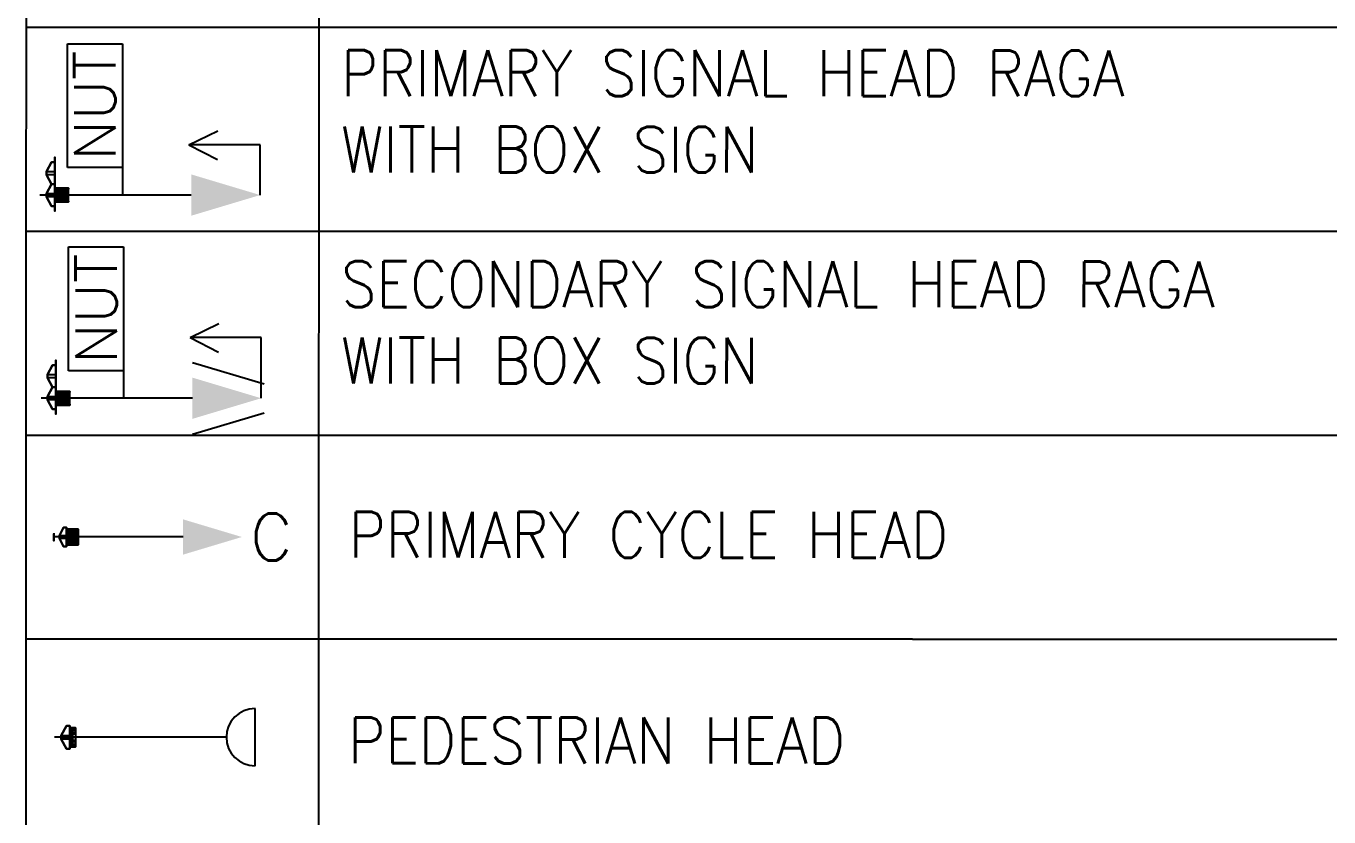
# Model space of a CAD drawing. Extents: x 437024 to 437759, y 437544 to 437864.
# Drawn here: x 437546.95 to 437562.63, y 437647.83 to 437657.34 of the extents above; entities that cross this region are included whole.
import ezdxf
from ezdxf.enums import TextEntityAlignment as Align

# ---------------------------------------------------------------- set-up
doc = ezdxf.new("R2010")
doc.units = 0
doc.layers.get('0').update_dxf_attribs({"color": 222})
doc.layers.add('CH-05-M_Key_Signals', color=7, linetype='Continuous')
doc.styles.add('Romans', font='romans.shx', dxfattribs={"width": 0.9})
doc.styles.get("Standard").update_dxf_attribs({"font": 'romans.shx'})

# ---------------------------------------------------------------- blocks, each defined once
blk = doc.blocks.new('HD077P')
at = {"linetype": 'Continuous'}
blk.add_line((0, 2.75), (0, 0), dxfattribs=at)
at = {"color": 3, "linetype": 'Continuous', "extrusion": (0, -1, 0)}
for points in [[(-0.082, 2.336), (-0.061, 2.425), (-0.041, 2.425)], [(-0.065, 2.402), (-0.013, 2.329), (0.08, 2.329), (0.04, 2.402), (-0.067, 2.402)], [(0.034, 2.412), (0.061, 2.412)], [(0.04, 2.402), (0.047, 2.412)]]:
    blk.add_lwpolyline(points, dxfattribs=at)
at = {"color": 2, "linetype": 'Continuous', "extrusion": (0, -1, 0)}
for points in [[(-0.082, 2.644), (-0.061, 2.732), (-0.041, 2.732)], [(-0.065, 2.71), (-0.013, 2.636), (0.08, 2.636), (0.04, 2.71), (-0.067, 2.71)], [(0.034, 2.72), (0.061, 2.72)], [(0.04, 2.71), (0.047, 2.72)]]:
    blk.add_lwpolyline(points, dxfattribs=at)
at = {"color": 1, "linetype": 'Continuous', "extrusion": (0, 1, 0), "const_width": 0.1}
blk.add_lwpolyline([(0.05, 2.94, 1), (-0.05, 2.94, 1)], format="xyb", close=True, dxfattribs=at)
at = {"color": 3, "linetype": 'Continuous', "extrusion": (0, -1, 0)}
for centre in [(-0.079, 2.329, -0.28), (0.08, 2.329, -0.28)]:
    blk.add_circle(centre, 0.043, dxfattribs=at)
at = {"color": 2, "linetype": 'Continuous', "extrusion": (0, -1, 0)}
for centre in [(-0.079, 2.636, -0.28), (0.08, 2.636, -0.28)]:
    blk.add_circle(centre, 0.043, dxfattribs=at)
at = {"linetype": 'Continuous'}
blk.add_solid([(0.375, 2.75), (-0.375, 2.75), (0, 4)], dxfattribs=at)
for points in [[(0.2, 0.27, 2.1), (-0.2, 0.27, 2.1), (-0.2, 0.27, 3.2), (0.2, 0.27, 3.2)], [(-0.2, 0.21, 2.1), (-0.2, 0.27, 2.1), (-0.2, 0.27, 3.2), (-0.2, 0.21, 3.2)], [(-0.03, 0.12, 2.1), (-0.03, 0.27, 2.1), (-0.2, 0.27, 2.1), (-0.2, 0.21, 2.1)], [(-0.03, 0.12, 3.2), (-0.03, 0.27, 3.2), (-0.2, 0.27, 3.2), (-0.2, 0.21, 3.2)], [(-0.2, 0.21, 2.1), (-0.03, 0.12, 2.1), (-0.03, 0.12, 3.2), (-0.2, 0.21, 3.2)], [(0.03, 0.27, 2.1), (0.03, 0.12, 2.1), (-0.03, 0.12, 2.1), (-0.03, 0.27, 2.1)], [(0.03, 0.27, 3.2), (0.03, 0.12, 3.2), (-0.03, 0.12, 3.2), (-0.03, 0.27, 3.2)], [(-0.03, 0.12, 2.1), (0.03, 0.12, 2.1), (0.03, 0.12, 3.2), (-0.03, 0.12, 3.2)], [(0.2, 0.21, 2.1), (0.2, 0.27, 2.1), (0.03, 0.27, 2.1), (0.03, 0.12, 2.1)], [(0.2, 0.21, 3.2), (0.2, 0.27, 3.2), (0.03, 0.27, 3.2), (0.03, 0.12, 3.2)], [(0.03, 0.12, 2.1), (0.2, 0.21, 2.1), (0.2, 0.21, 3.2), (0.03, 0.12, 3.2)], [(0.2, 0.21, 2.1), (0.2, 0.27, 2.1), (0.2, 0.27, 3.2), (0.2, 0.21, 3.2)]]:
    blk.add_3dface(points, dxfattribs=at)
blk.add_text('C', height=1, rotation=90).set_placement((0, 4.625), align=Align.MIDDLE)
at = {"flags": 9}
for tag, p in [('SUPPORT', (0.75, 1.5)), ('BRACKETS', (0.75, 1.25)), ('HEIGHT', (0.75, 1)), ('CABLE', (0.75, 0.75)), ('PHASE', (0.75, 0.5)), ('TYPE', (0.75, 0.25)), ('NUM', (0.75, 0)), ('SITE', (0.75, -0.25)), ('IDENT', (0.75, -0.5))]:
    blk.add_attdef(tag, p, '', height=0.2, dxfattribs=at)
at = {"linetype": 'Continuous'}
mesh = blk.add_polymesh((13, 3), dxfattribs=at)
for k, corner in enumerate([(0.147, 0.52, 2.555), (0.147, 0.395, 2.555), (0.147, 0.27, 2.555), (0.167, 0.52, 2.61), (0.167, 0.395, 2.61), (0.167, 0.27, 2.61), (0.167, 0.52, 2.67), (0.167, 0.395, 2.67), (0.167, 0.27, 2.67), (0.147, 0.52, 2.725), (0.147, 0.395, 2.725), (0.147, 0.27, 2.725), (0.109, 0.52, 2.77), (0.109, 0.395, 2.77), (0.109, 0.27, 2.77), (0.058, 0.52, 2.8), (0.058, 0.395, 2.8), (0.058, 0.27, 2.8), (0, 0.52, 2.81), (0, 0.395, 2.81), (0, 0.27, 2.81), (-0.058, 0.52, 2.8), (-0.058, 0.395, 2.8), (-0.058, 0.27, 2.8), (-0.109, 0.52, 2.77), (-0.109, 0.395, 2.77), (-0.109, 0.27, 2.77), (-0.147, 0.52, 2.725), (-0.147, 0.395, 2.725), (-0.147, 0.27, 2.725), (-0.167, 0.52, 2.67), (-0.167, 0.395, 2.67), (-0.167, 0.27, 2.67), (-0.167, 0.52, 2.61), (-0.167, 0.395, 2.61), (-0.167, 0.27, 2.61), (-0.147, 0.52, 2.555), (-0.147, 0.395, 2.555), (-0.147, 0.27, 2.555)]):
    mesh.set_mesh_vertex(divmod(k, 3), corner)
mesh = blk.add_polymesh((13, 3), dxfattribs=at)
for k, corner in enumerate([(0.147, 0.52, 2.215), (0.147, 0.395, 2.215), (0.147, 0.27, 2.215), (0.167, 0.52, 2.27), (0.167, 0.395, 2.27), (0.167, 0.27, 2.27), (0.167, 0.52, 2.33), (0.167, 0.395, 2.33), (0.167, 0.27, 2.33), (0.147, 0.52, 2.385), (0.147, 0.395, 2.385), (0.147, 0.27, 2.385), (0.109, 0.52, 2.43), (0.109, 0.395, 2.43), (0.109, 0.27, 2.43), (0.058, 0.52, 2.46), (0.058, 0.395, 2.46), (0.058, 0.27, 2.46), (0, 0.52, 2.47), (0, 0.395, 2.47), (0, 0.27, 2.47), (-0.058, 0.52, 2.46), (-0.058, 0.395, 2.46), (-0.058, 0.27, 2.46), (-0.109, 0.52, 2.43), (-0.109, 0.395, 2.43), (-0.109, 0.27, 2.43), (-0.147, 0.52, 2.385), (-0.147, 0.395, 2.385), (-0.147, 0.27, 2.385), (-0.167, 0.52, 2.33), (-0.167, 0.395, 2.33), (-0.167, 0.27, 2.33), (-0.167, 0.52, 2.27), (-0.167, 0.395, 2.27), (-0.167, 0.27, 2.27), (-0.147, 0.52, 2.215), (-0.147, 0.395, 2.215), (-0.147, 0.27, 2.215)]):
    mesh.set_mesh_vertex(divmod(k, 3), corner)
mesh = blk.add_polymesh((13, 3), dxfattribs=at)
for k, corner in enumerate([(0.108, 0.27, 2.877), (0.108, 0.395, 2.877), (0.108, 0.52, 2.877), (0.123, 0.27, 2.918), (0.123, 0.395, 2.918), (0.123, 0.52, 2.918), (0.123, 0.27, 2.962), (0.123, 0.395, 2.962), (0.123, 0.52, 2.962), (0.108, 0.27, 3.003), (0.108, 0.395, 3.003), (0.108, 0.52, 3.003), (0.08, 0.27, 3.036), (0.08, 0.395, 3.036), (0.08, 0.52, 3.036), (0.043, 0.27, 3.057), (0.043, 0.395, 3.057), (0.043, 0.52, 3.057), (0, 0.27, 3.065), (0, 0.395, 3.065), (0, 0.52, 3.065), (-0.043, 0.27, 3.057), (-0.043, 0.395, 3.057), (-0.043, 0.52, 3.057), (-0.08, 0.27, 3.036), (-0.08, 0.395, 3.036), (-0.08, 0.52, 3.036), (-0.108, 0.27, 3.003), (-0.108, 0.395, 3.003), (-0.108, 0.52, 3.003), (-0.123, 0.27, 2.962), (-0.123, 0.395, 2.962), (-0.123, 0.52, 2.962), (-0.123, 0.27, 2.918), (-0.123, 0.395, 2.918), (-0.123, 0.52, 2.918), (-0.108, 0.27, 2.877), (-0.108, 0.395, 2.877), (-0.108, 0.52, 2.877)]):
    mesh.set_mesh_vertex(divmod(k, 3), corner)
blk = doc.blocks.new('*X52')
at = {"color": 0, "linetype": 'Continuous'}
for p, q in [((74.78, 59.11), (74.821, 59.11)), ((74.78, 59.104), (74.78, 59.109)), ((74.78, 59.105), (74.821, 59.105)), ((74.781, 59.1), (74.821, 59.1)), ((74.782, 59.115), (74.818, 59.115)), ((74.785, 59.088), (74.785, 59.116)), ((74.79, 58.96), (74.79, 59.117)), ((74.795, 58.966), (74.795, 59.117)), ((74.8, 58.969), (74.8, 59.118)), ((74.805, 58.965), (74.805, 59.118)), ((74.81, 58.961), (74.81, 59.118)), ((74.815, 59.086), (74.815, 59.118)), ((74.82, 59.091), (74.82, 59.112)), ((74.72, 58.907), (74.72, 58.908)), ((74.721, 58.91), (74.748, 58.91)), ((74.724, 59.025), (74.744, 59.025)), ((74.724, 59.02), (74.743, 59.02)), ((74.724, 59.015), (74.741, 59.015)), ((74.724, 59.01), (74.74, 59.01)), ((74.724, 58.915), (74.752, 58.915)), ((74.725, 59.03), (74.746, 59.03)), ((74.725, 59.006), (74.725, 59.03)), ((74.725, 58.906), (74.725, 58.916)), ((74.726, 59.005), (74.74, 59.005)), ((74.728, 59), (74.738, 59)), ((74.728, 58.92), (74.757, 58.92)), ((74.729, 59.035), (74.751, 59.035)), ((74.73, 58.997), (74.73, 59.037)), ((74.73, 58.905), (74.73, 58.924)), ((74.731, 58.925), (74.761, 58.925)), ((74.731, 58.905), (74.749, 58.905)), ((74.732, 59.04), (74.76, 59.04)), ((74.734, 58.93), (74.765, 58.93)), ((74.735, 58.997), (74.735, 59.043)), ((74.735, 58.904), (74.735, 58.931)), ((74.736, 59.045), (74.861, 59.045)), ((74.737, 58.935), (74.769, 58.935)), ((74.74, 59.05), (74.858, 59.05)), ((74.74, 59.002), (74.74, 59.05)), ((74.74, 58.904), (74.74, 58.939)), ((74.741, 58.94), (74.773, 58.94)), ((74.744, 58.945), (74.778, 58.945)), ((74.745, 59.027), (74.745, 59.054)), ((74.745, 58.903), (74.745, 58.947)), ((74.747, 59.055), (74.853, 59.055)), ((74.747, 58.95), (74.782, 58.95)), ((74.75, 59.034), (74.75, 59.057)), ((74.75, 58.912), (74.75, 58.954)), ((74.75, 58.902), (74.75, 58.904)), ((74.751, 58.955), (74.786, 58.955)), ((74.754, 58.96), (74.79, 58.96)), ((74.755, 59.06), (74.848, 59.06)), ((74.755, 59.038), (74.755, 59.06)), ((74.755, 58.918), (74.755, 58.962)), ((74.755, 58.902), (74.755, 58.902)), ((74.757, 58.965), (74.794, 58.965)), ((74.76, 59.04), (74.76, 59.063)), ((74.76, 58.97), (74.798, 58.97)), ((74.76, 58.924), (74.76, 58.969)), ((74.764, 58.975), (74.837, 58.975)), ((74.765, 59.04), (74.765, 59.065)), ((74.765, 58.93), (74.765, 58.977)), ((74.766, 59.065), (74.843, 59.065)), ((74.767, 58.98), (74.833, 58.98)), ((74.77, 59.041), (74.77, 59.067)), ((74.77, 58.985), (74.829, 58.985)), ((74.77, 58.936), (74.77, 58.985)), ((74.773, 59), (74.821, 59)), ((74.773, 58.995), (74.821, 58.995)), ((74.773, 58.99), (74.825, 58.99)), ((74.774, 59.015), (74.825, 59.015)), ((74.774, 59.01), (74.823, 59.01)), ((74.774, 59.005), (74.822, 59.005)), ((74.775, 59.041), (74.775, 59.069)), ((74.775, 59.03), (74.828, 59.03)), ((74.775, 59.025), (74.827, 59.025)), ((74.775, 58.942), (74.775, 59.023)), ((74.775, 59.02), (74.826, 59.02)), ((74.776, 59.04), (74.864, 59.04)), ((74.776, 59.035), (74.868, 59.035)), ((74.779, 59.07), (74.839, 59.07)), ((74.78, 58.948), (74.78, 59.071)), ((74.782, 59.095), (74.82, 59.095)), ((74.784, 59.09), (74.82, 59.09)), ((74.785, 58.954), (74.785, 59.074)), ((74.786, 59.085), (74.812, 59.085)), ((74.786, 59.075), (74.827, 59.075)), ((74.787, 59.08), (74.812, 59.08)), ((74.799, 58.97), (74.841, 58.97)), ((74.805, 58.965), (74.845, 58.965)), ((74.811, 58.96), (74.849, 58.96)), ((74.815, 58.956), (74.815, 59.077)), ((74.817, 58.955), (74.853, 58.955)), ((74.82, 58.952), (74.82, 59.077)), ((74.822, 58.95), (74.857, 58.95)), ((74.825, 59.017), (74.825, 59.076)), ((74.825, 58.948), (74.825, 58.99)), ((74.828, 58.945), (74.862, 58.945)), ((74.83, 59.034), (74.83, 59.074)), ((74.83, 58.943), (74.83, 58.984)), ((74.834, 58.94), (74.866, 58.94)), ((74.835, 59.031), (74.835, 59.073)), ((74.835, 58.939), (74.835, 58.978)), ((74.837, 59.03), (74.872, 59.03)), ((74.839, 58.935), (74.87, 58.935)), ((74.84, 59.028), (74.84, 59.069)), ((74.84, 58.935), (74.84, 58.972)), ((74.844, 59.025), (74.877, 59.025)), ((74.845, 59.025), (74.845, 59.063)), ((74.845, 58.93), (74.845, 58.965)), ((74.845, 58.93), (74.874, 58.93)), ((74.85, 59.021), (74.85, 59.058)), ((74.85, 58.925), (74.85, 58.959)), ((74.85, 58.925), (74.878, 58.925)), ((74.852, 59.02), (74.894, 59.02)), ((74.855, 59.018), (74.855, 59.053)), ((74.855, 58.92), (74.855, 58.953)), ((74.855, 58.92), (74.882, 58.92)), ((74.86, 59.015), (74.86, 59.046)), ((74.86, 59.015), (74.907, 59.015)), ((74.86, 58.915), (74.86, 58.947)), ((74.86, 58.915), (74.896, 58.915)), ((74.865, 59.013), (74.865, 59.039)), ((74.865, 58.91), (74.865, 58.941)), ((74.865, 58.91), (74.888, 58.91)), ((74.87, 59.012), (74.87, 59.032)), ((74.87, 58.905), (74.87, 58.935)), ((74.87, 58.905), (74.879, 58.905)), ((74.875, 59.011), (74.875, 59.027)), ((74.875, 58.902), (74.875, 58.928)), ((74.88, 59.01), (74.88, 59.023)), ((74.88, 58.905), (74.88, 58.922)), ((74.882, 59.01), (74.906, 59.01)), ((74.885, 59.009), (74.885, 59.022)), ((74.885, 58.908), (74.885, 58.917)), ((74.89, 59.009), (74.89, 59.021)), ((74.89, 58.911), (74.89, 58.917)), ((74.895, 59.009), (74.895, 59.02)), ((74.895, 58.914), (74.895, 58.917)), ((74.9, 59.008), (74.9, 59.018)), ((74.905, 59.01), (74.905, 59.016)), ((74.91, 59.013), (74.91, 59.013))]:
    blk.add_line(p, q, dxfattribs=at)
blk = doc.blocks.new('*X51')
at = {"color": 0, "linetype": 'Continuous'}
for p, q in [((74.385, 59.093), (74.385, 59.106)), ((74.385, 59.105), (74.422, 59.105)), ((74.385, 59.1), (74.422, 59.1)), ((74.39, 59.088), (74.39, 59.109)), ((74.393, 59.11), (74.413, 59.11)), ((74.395, 59.083), (74.395, 59.111)), ((74.4, 58.961), (74.4, 59.112)), ((74.405, 58.965), (74.405, 59.112)), ((74.41, 59.082), (74.41, 59.112)), ((74.415, 59.087), (74.415, 59.109)), ((74.42, 59.092), (74.42, 59.107)), ((74.342, 59.025), (74.365, 59.025)), ((74.342, 59.02), (74.363, 59.02)), ((74.343, 58.885), (74.373, 58.885)), ((74.344, 59.03), (74.367, 59.03)), ((74.344, 59.015), (74.361, 59.015)), ((74.345, 59.013), (74.345, 59.033)), ((74.345, 58.884), (74.345, 58.886)), ((74.346, 59.035), (74.369, 59.035)), ((74.346, 59.01), (74.361, 59.01)), ((74.348, 59.04), (74.371, 59.04)), ((74.349, 59.005), (74.362, 59.005)), ((74.35, 59.045), (74.456, 59.045)), ((74.35, 59.004), (74.35, 59.045)), ((74.35, 58.884), (74.35, 58.888)), ((74.352, 59.05), (74.455, 59.05)), ((74.353, 59.055), (74.453, 59.055)), ((74.353, 59), (74.363, 59)), ((74.353, 58.89), (74.375, 58.89)), ((74.355, 59.06), (74.451, 59.06)), ((74.355, 58.996), (74.355, 59.06)), ((74.355, 58.884), (74.355, 58.896)), ((74.355, 58.895), (74.376, 58.895)), ((74.356, 58.995), (74.365, 58.995)), ((74.356, 58.9), (74.378, 58.9)), ((74.357, 59.065), (74.45, 59.065)), ((74.357, 58.905), (74.38, 58.905)), ((74.358, 59.07), (74.448, 59.07)), ((74.358, 58.91), (74.382, 58.91)), ((74.359, 58.99), (74.366, 58.99)), ((74.359, 58.915), (74.383, 58.915)), ((74.36, 59.075), (74.446, 59.075)), ((74.36, 58.989), (74.36, 59.075)), ((74.36, 58.985), (74.365, 58.985)), ((74.36, 58.98), (74.363, 58.98)), ((74.36, 58.975), (74.362, 58.975)), ((74.36, 58.884), (74.36, 58.921)), ((74.36, 58.92), (74.385, 58.92)), ((74.361, 58.925), (74.387, 58.925)), ((74.362, 58.93), (74.389, 58.93)), ((74.363, 58.935), (74.391, 58.935)), ((74.364, 58.94), (74.392, 58.94)), ((74.365, 59.026), (74.365, 59.076)), ((74.365, 58.985), (74.365, 58.994)), ((74.365, 58.884), (74.365, 58.946)), ((74.365, 58.945), (74.394, 58.945)), ((74.366, 58.95), (74.396, 58.95)), ((74.367, 58.955), (74.398, 58.955)), ((74.368, 58.96), (74.4, 58.96)), ((74.369, 58.965), (74.401, 58.965)), ((74.37, 59.038), (74.37, 59.077)), ((74.37, 58.884), (74.37, 58.971)), ((74.37, 58.97), (74.403, 58.97)), ((74.371, 58.975), (74.436, 58.975)), ((74.372, 59.04), (74.434, 59.04)), ((74.372, 59.035), (74.434, 59.035)), ((74.372, 59.03), (74.434, 59.03)), ((74.372, 59.025), (74.434, 59.025)), ((74.372, 59.02), (74.434, 59.02)), ((74.372, 59.015), (74.434, 59.015)), ((74.372, 59.01), (74.434, 59.01)), ((74.372, 59.005), (74.434, 59.005)), ((74.372, 59), (74.434, 59)), ((74.372, 58.995), (74.434, 58.995)), ((74.372, 58.99), (74.434, 58.99)), ((74.372, 58.985), (74.434, 58.985)), ((74.372, 58.98), (74.435, 58.98)), ((74.375, 58.891), (74.375, 59.078)), ((74.38, 58.905), (74.38, 59.078)), ((74.385, 59.095), (74.422, 59.095)), ((74.385, 58.919), (74.385, 59.079)), ((74.388, 59.09), (74.418, 59.09)), ((74.39, 59.08), (74.417, 59.08)), ((74.39, 58.933), (74.39, 59.08)), ((74.393, 59.085), (74.413, 59.085)), ((74.395, 58.947), (74.395, 59.081)), ((74.403, 58.97), (74.437, 58.97)), ((74.405, 58.965), (74.438, 58.965)), ((74.407, 58.96), (74.439, 58.96)), ((74.409, 58.955), (74.44, 58.955)), ((74.41, 58.951), (74.41, 59.081)), ((74.41, 58.95), (74.441, 58.95)), ((74.412, 58.945), (74.442, 58.945)), ((74.414, 58.94), (74.443, 58.94)), ((74.415, 58.937), (74.415, 59.08)), ((74.416, 58.935), (74.444, 58.935)), ((74.418, 58.93), (74.445, 58.93)), ((74.419, 58.925), (74.446, 58.925)), ((74.42, 58.923), (74.42, 59.079)), ((74.421, 58.92), (74.447, 58.92)), ((74.423, 58.915), (74.448, 58.915)), ((74.425, 58.909), (74.425, 59.079)), ((74.425, 58.91), (74.449, 58.91)), ((74.427, 58.905), (74.45, 58.905)), ((74.428, 58.9), (74.451, 58.9)), ((74.43, 58.895), (74.43, 59.078)), ((74.43, 58.895), (74.452, 58.895)), ((74.432, 58.89), (74.453, 58.89)), ((74.434, 58.885), (74.463, 58.885)), ((74.435, 59.042), (74.435, 59.077)), ((74.435, 58.884), (74.435, 58.978)), ((74.436, 59.04), (74.458, 59.04)), ((74.438, 59.035), (74.46, 59.035)), ((74.44, 59.029), (74.44, 59.076)), ((74.44, 59.03), (74.463, 59.03)), ((74.44, 58.884), (74.44, 58.953)), ((74.441, 58.99), (74.447, 58.99)), ((74.441, 58.985), (74.446, 58.985)), ((74.442, 59.025), (74.465, 59.025)), ((74.442, 58.995), (74.451, 58.995)), ((74.443, 59), (74.454, 59)), ((74.443, 58.98), (74.446, 58.98)), ((74.444, 59.02), (74.465, 59.02)), ((74.444, 59.005), (74.457, 59.005)), ((74.445, 59.017), (74.445, 59.075)), ((74.445, 58.974), (74.445, 59.008)), ((74.445, 58.975), (74.446, 58.975)), ((74.445, 58.884), (74.445, 58.928)), ((74.446, 59.015), (74.463, 59.015)), ((74.446, 59.01), (74.46, 59.01)), ((74.45, 58.994), (74.45, 59.064)), ((74.45, 58.884), (74.45, 58.903)), ((74.455, 59.002), (74.455, 59.049)), ((74.455, 58.884), (74.455, 58.889)), ((74.46, 59.01), (74.46, 59.035)), ((74.46, 58.884), (74.46, 58.886))]:
    blk.add_line(p, q, dxfattribs=at)
blk = doc.blocks.new('HD079')
at = {"linetype": 'Continuous'}
for p, q in [((0.5, 3.5), (-0.5, 3.5)), ((0, 3), (0, 0))]:
    blk.add_line(p, q, dxfattribs=at)
at = {"color": 3, "extrusion": (0, -1, 0), "elevation": -0.29}
blk.add_lwpolyline([(0.01, 2.517), (0.027, 2.512), (0.037, 2.501), (0.047, 2.49), (0.058, 2.474), (0.069, 2.464), (0.09, 2.458), (0.101, 2.453), (0.092, 2.448), (0.076, 2.449), (0.053, 2.453), (0.019, 2.475), (0.01, 2.436), (0.074, 2.357), (0.09, 2.357), (0.063, 2.341), (0.031, 2.373), (-0.011, 2.411), (-0.064, 2.347), (-0.054, 2.341), (-0.091, 2.347), (-0.037, 2.429), (-0.034, 2.481), (-0.054, 2.48), (-0.064, 2.469), (-0.07, 2.453), (-0.07, 2.442), (-0.075, 2.437), (-0.08, 2.437), (-0.086, 2.448), (-0.086, 2.469), (-0.07, 2.49), (-0.054, 2.501), (-0.027, 2.512), (-0.024, 2.515), (-0.022, 2.52), (-0.024, 2.525), (-0.027, 2.533), (-0.031, 2.547), (-0.028, 2.555), (-0.017, 2.557), (-0.006, 2.558), (0.006, 2.558), (0.011, 2.55), (0.011, 2.542), (0.009, 2.526), (0.002, 2.526), (0.003, 2.517), (0.01, 2.517)], close=True, dxfattribs=at)
at = {"color": 1, "extrusion": (0, -1, 0), "elevation": -0.29}
blk.add_lwpolyline([(0.003, 2.942), (-0.003, 2.942), (-0.015, 2.936), (-0.015, 2.93), (-0.015, 2.924), (-0.003, 2.911), (-0.04, 2.905), (-0.046, 2.887), (-0.052, 2.868), (-0.058, 2.856), (-0.058, 2.85), (-0.052, 2.837), (-0.04, 2.819), (-0.04, 2.8), (-0.034, 2.819), (-0.04, 2.843), (-0.028, 2.874), (-0.028, 2.831), (-0.028, 2.813), (-0.046, 2.72), (-0.058, 2.714), (-0.028, 2.714), (0.003, 2.8), (0.034, 2.714), (0.065, 2.714), (0.053, 2.72), (0.034, 2.813), (0.034, 2.831), (0.034, 2.874), (0.046, 2.843), (0.04, 2.819), (0.046, 2.8), (0.046, 2.819), (0.059, 2.837), (0.065, 2.85), (0.065, 2.856), (0.059, 2.868), (0.053, 2.887), (0.046, 2.905), (0.009, 2.911), (0.022, 2.924), (0.022, 2.93), (0.022, 2.936), (0.009, 2.942)], close=True, dxfattribs=at)
at = {"linetype": 'Continuous'}
blk.add_arc((0, 3.5), 0.5, 180, 0, dxfattribs=at)
for points in [[(0.2, 0.27, 2.25), (-0.2, 0.27, 2.25), (-0.2, 0.27, 3.05), (0.2, 0.27, 3.05)], [(-0.2, 0.21, 2.25), (-0.2, 0.27, 2.25), (-0.2, 0.27, 3.05), (-0.2, 0.21, 3.05)], [(-0.03, 0.12, 2.25), (-0.03, 0.27, 2.25), (-0.2, 0.27, 2.25), (-0.2, 0.21, 2.25)], [(-0.03, 0.12, 3.05), (-0.03, 0.27, 3.05), (-0.2, 0.27, 3.05), (-0.2, 0.21, 3.05)], [(0.03, 0.27, 2.25), (0.03, 0.12, 2.25), (-0.03, 0.12, 2.25), (-0.03, 0.27, 2.25)], [(0.03, 0.27, 3.05), (0.03, 0.12, 3.05), (-0.03, 0.12, 3.05), (-0.03, 0.27, 3.05)], [(0.2, 0.21, 2.25), (0.2, 0.27, 2.25), (0.03, 0.27, 2.25), (0.03, 0.12, 2.25)], [(0.2, 0.21, 3.05), (0.2, 0.27, 3.05), (0.03, 0.27, 3.05), (0.03, 0.12, 3.05)], [(0.2, 0.21, 2.25), (0.2, 0.27, 2.25), (0.2, 0.27, 3.05), (0.2, 0.21, 3.05)], [(-0.2, 0.21, 2.25), (-0.03, 0.12, 2.25), (-0.03, 0.12, 3.05), (-0.2, 0.21, 3.05)], [(-0.03, 0.12, 2.25), (0.03, 0.12, 2.25), (0.03, 0.12, 3.05), (-0.03, 0.12, 3.05)], [(0.03, 0.12, 2.25), (0.2, 0.21, 2.25), (0.2, 0.21, 3.05), (0.03, 0.12, 3.05)]]:
    blk.add_3dface(points, dxfattribs=at)
at = {"color": 3, "linetype": 'Continuous', "extrusion": (0, -1, 0)}
blk.add_blockref('*X52', (-74.81, -56.56, -0.29), dxfattribs=at)
at = {"color": 1, "linetype": 'Continuous', "extrusion": (0, -1, 0)}
blk.add_blockref('*X51', (-74.4, -56.17, -0.29), dxfattribs=at)
at = {"flags": 9}
for tag, p in [('SUPPORT', (0.75, 1.5)), ('BRACKETS', (0.75, 1.25)), ('HEIGHT', (0.75, 1)), ('CABLE', (0.75, 0.75)), ('PHASE', (0.75, 0.5)), ('TYPE', (0.75, 0.25)), ('NUM', (0.75, 0)), ('SITE', (0.75, -0.25)), ('IDENT', (0.75, -0.5))]:
    blk.add_attdef(tag, p, '', height=0.2, dxfattribs=at)
at = {"linetype": 'Continuous'}
mesh = blk.add_polymesh((13, 3), dxfattribs=at)
for k, corner in enumerate([(0.058, 0.37, 2.33), (0.058, 0.315, 2.33), (0.058, 0.27, 2.33), (0.124, 0.37, 2.373), (0.124, 0.315, 2.373), (0.124, 0.27, 2.373), (0.163, 0.37, 2.441), (0.163, 0.315, 2.441), (0.163, 0.27, 2.441), (0.167, 0.37, 2.52), (0.167, 0.315, 2.52), (0.167, 0.27, 2.52), (0.136, 0.37, 2.592), (0.136, 0.315, 2.592), (0.136, 0.27, 2.592), (0.076, 0.37, 2.642), (0.076, 0.315, 2.642), (0.076, 0.27, 2.642), (0, 0.37, 2.66), (0, 0.315, 2.66), (0, 0.27, 2.66), (-0.076, 0.37, 2.642), (-0.076, 0.315, 2.642), (-0.076, 0.27, 2.642), (-0.136, 0.37, 2.592), (-0.136, 0.315, 2.592), (-0.136, 0.27, 2.592), (-0.167, 0.37, 2.52), (-0.167, 0.315, 2.52), (-0.167, 0.27, 2.52), (-0.163, 0.37, 2.441), (-0.163, 0.315, 2.441), (-0.163, 0.27, 2.441), (-0.124, 0.37, 2.373), (-0.124, 0.315, 2.373), (-0.124, 0.27, 2.373), (-0.058, 0.37, 2.33), (-0.058, 0.315, 2.33), (-0.058, 0.27, 2.33)]):
    mesh.set_mesh_vertex(divmod(k, 3), corner)
mesh = blk.add_polymesh((13, 3), dxfattribs=at)
for k, corner in enumerate([(0.058, 0.37, 2.7), (0.058, 0.315, 2.7), (0.058, 0.27, 2.7), (0.124, 0.37, 2.743), (0.124, 0.315, 2.743), (0.124, 0.27, 2.743), (0.163, 0.37, 2.811), (0.163, 0.315, 2.811), (0.163, 0.27, 2.811), (0.167, 0.37, 2.89), (0.167, 0.315, 2.89), (0.167, 0.27, 2.89), (0.136, 0.37, 2.962), (0.136, 0.315, 2.962), (0.136, 0.27, 2.962), (0.076, 0.37, 3.012), (0.076, 0.315, 3.012), (0.076, 0.27, 3.012), (0, 0.37, 3.03), (0, 0.315, 3.03), (0, 0.27, 3.03), (-0.076, 0.37, 3.012), (-0.076, 0.315, 3.012), (-0.076, 0.27, 3.012), (-0.136, 0.37, 2.962), (-0.136, 0.315, 2.962), (-0.136, 0.27, 2.962), (-0.167, 0.37, 2.89), (-0.167, 0.315, 2.89), (-0.167, 0.27, 2.89), (-0.163, 0.37, 2.811), (-0.163, 0.315, 2.811), (-0.163, 0.27, 2.811), (-0.124, 0.37, 2.743), (-0.124, 0.315, 2.743), (-0.124, 0.27, 2.743), (-0.058, 0.37, 2.7), (-0.058, 0.315, 2.7), (-0.058, 0.27, 2.7)]):
    mesh.set_mesh_vertex(divmod(k, 3), corner)
blk = doc.blocks.new('HD009PA')
for p, q in [((-0.913, 3.999), (-0.914, 2.708)), ((0, 4), (-0.913, 3.999)), ((-0.914, 2.708), (-1.168, 3.23)), ((-0.914, 2.708), (-0.649, 3.225)), ((-2.75, 0.5), (-2.75, 1.5)), ((-2.75, 1.5), (0, 1.5)), ((-0.5, 1.5), (-0.5, 0.5)), ((-0.5, 0.5), (-2.75, 0.5))]:
    blk.add_line(p, q)
at = {"linetype": 'Continuous'}
blk.add_line((0, 2.75), (0, 0), dxfattribs=at)
at = {"color": 7, "linetype": 'Continuous', "extrusion": (0, 1, 0), "const_width": 0.15}
blk.add_lwpolyline([(0.475, 2.3, 1), (0.325, 2.3, 1)], format="xyb", close=True, dxfattribs=at)
at = {"color": 1, "linetype": 'Continuous', "extrusion": (0, 1, 0), "const_width": 0.1}
blk.add_lwpolyline([(0.05, 2.94, 1), (-0.05, 2.94, 1)], format="xyb", close=True, dxfattribs=at)
at = {"color": 2, "linetype": 'Continuous', "extrusion": (0, 1, 0), "const_width": 0.1}
blk.add_lwpolyline([(0.05, 2.62, 1), (-0.05, 2.62, 1)], format="xyb", close=True, dxfattribs=at)
at = {"color": 3, "linetype": 'Continuous', "extrusion": (0, 1, 0), "const_width": 0.1}
blk.add_lwpolyline([(0.05, 2.3, 1), (-0.05, 2.3, 1)], format="xyb", close=True, dxfattribs=at)
at = {"linetype": 'Continuous'}
blk.add_solid([(0.375, 2.75), (-0.375, 2.75), (0, 4)], dxfattribs=at)
at = {"color": 7, "linetype": 'Continuous'}
for points in [[(-0.6, 0.27, 2.55), (-0.69, 0.27, 2.64), (-0.69, 0.27, 2.1), (-0.6, 0.27, 2.1)], [(-0.29, 0.27, 2.64), (-0.2, 0.27, 2.55), (-0.6, 0.27, 2.55), (-0.69, 0.27, 2.64)], [(-0.2, 0.27, 3.2), (-0.29, 0.27, 3.2), (-0.29, 0.27, 2.64), (-0.2, 0.27, 2.55)], [(0.29, 0.27, 2.1), (0.2, 0.27, 2.1), (0.2, 0.27, 3.2), (0.29, 0.27, 3.2)]]:
    blk.add_3dface(points, dxfattribs=at)
at = {"linetype": 'Continuous'}
for points in [[(-0.6, 0.21, 2.1), (-0.6, 0.27, 2.1), (-0.6, 0.27, 2.55), (-0.6, 0.21, 2.55)], [(-0.2, 0.27, 2.1), (-0.6, 0.27, 2.1), (-0.6, 0.27, 2.55), (-0.2, 0.27, 2.55)], [(-0.43, 0.12, 2.1), (-0.43, 0.27, 2.1), (-0.6, 0.27, 2.1), (-0.6, 0.21, 2.1)], [(-0.43, 0.12, 2.55), (-0.43, 0.27, 2.55), (-0.6, 0.27, 2.55), (-0.6, 0.21, 2.55)], [(-0.37, 0.27, 2.1), (-0.37, 0.12, 2.1), (-0.43, 0.12, 2.1), (-0.43, 0.27, 2.1)], [(-0.37, 0.27, 2.55), (-0.37, 0.12, 2.55), (-0.43, 0.12, 2.55), (-0.43, 0.27, 2.55)], [(-0.2, 0.21, 2.1), (-0.2, 0.27, 2.1), (-0.37, 0.27, 2.1), (-0.37, 0.12, 2.1)], [(-0.2, 0.21, 2.55), (-0.2, 0.27, 2.55), (-0.37, 0.27, 2.55), (-0.37, 0.12, 2.55)], [(0.2, 0.27, 2.1), (-0.2, 0.27, 2.1), (-0.2, 0.27, 3.2), (0.2, 0.27, 3.2)], [(-0.2, 0.21, 2.1), (-0.2, 0.27, 2.1), (-0.2, 0.27, 3.2), (-0.2, 0.21, 3.2)], [(-0.03, 0.12, 2.1), (-0.03, 0.27, 2.1), (-0.2, 0.27, 2.1), (-0.2, 0.21, 2.1)], [(-0.03, 0.12, 3.2), (-0.03, 0.27, 3.2), (-0.2, 0.27, 3.2), (-0.2, 0.21, 3.2)], [(-0.2, 0.21, 2.1), (-0.2, 0.27, 2.1), (-0.2, 0.27, 2.55), (-0.2, 0.21, 2.55)], [(0.03, 0.27, 2.1), (0.03, 0.12, 2.1), (-0.03, 0.12, 2.1), (-0.03, 0.27, 2.1)], [(0.03, 0.27, 3.2), (0.03, 0.12, 3.2), (-0.03, 0.12, 3.2), (-0.03, 0.27, 3.2)], [(0.2, 0.21, 2.1), (0.2, 0.27, 2.1), (0.03, 0.27, 2.1), (0.03, 0.12, 2.1)], [(0.2, 0.21, 3.2), (0.2, 0.27, 3.2), (0.03, 0.27, 3.2), (0.03, 0.12, 3.2)], [(0.2, 0.21, 2.1), (0.2, 0.27, 2.1), (0.2, 0.27, 3.2), (0.2, 0.21, 3.2)], [(-0.6, 0.21, 2.1), (-0.43, 0.12, 2.1), (-0.43, 0.12, 2.55), (-0.6, 0.21, 2.55)], [(-0.43, 0.12, 2.1), (-0.37, 0.12, 2.1), (-0.37, 0.12, 2.55), (-0.43, 0.12, 2.55)], [(-0.37, 0.12, 2.1), (-0.2, 0.21, 2.1), (-0.2, 0.21, 2.55), (-0.37, 0.12, 2.55)], [(-0.2, 0.21, 2.1), (-0.03, 0.12, 2.1), (-0.03, 0.12, 3.2), (-0.2, 0.21, 3.2)], [(-0.03, 0.12, 2.1), (0.03, 0.12, 2.1), (0.03, 0.12, 3.2), (-0.03, 0.12, 3.2)], [(0.03, 0.12, 2.1), (0.2, 0.21, 2.1), (0.2, 0.21, 3.2), (0.03, 0.12, 3.2)]]:
    blk.add_3dface(points, dxfattribs=at)
at = {"flags": 9}
for tag, p in [('SUPPORT', (0.75, 1.5)), ('BRACKETS', (0.75, 1.25)), ('HEIGHT', (0.75, 1)), ('CABLE', (0.75, 0.75)), ('PHASE', (0.75, 0.5)), ('TYPE', (0.75, 0.25)), ('NUM', (0.75, 0)), ('SITE', (0.75, -0.25)), ('IDENT', (0.75, -0.5))]:
    blk.add_attdef(tag, p, '', height=0.2, dxfattribs=at)
at = {"width": 0.386207}
blk.add_attdef('BOXSIGN1', text='', height=0.75, rotation=180, dxfattribs=at).set_placement((-0.625, 1.375), (-2.625, 1.375), align=Align.FIT)
at = {"linetype": 'Continuous'}
mesh = blk.add_polymesh((13, 3), dxfattribs=at)
for k, corner in enumerate([(0.108, 0.27, 2.877), (0.108, 0.395, 2.877), (0.108, 0.52, 2.877), (0.123, 0.27, 2.918), (0.123, 0.395, 2.918), (0.123, 0.52, 2.918), (0.123, 0.27, 2.962), (0.123, 0.395, 2.962), (0.123, 0.52, 2.962), (0.108, 0.27, 3.002), (0.108, 0.395, 3.002), (0.108, 0.52, 3.002), (0.08, 0.27, 3.036), (0.08, 0.395, 3.036), (0.08, 0.52, 3.036), (0.043, 0.27, 3.057), (0.043, 0.395, 3.057), (0.043, 0.52, 3.057), (0, 0.27, 3.065), (0, 0.395, 3.065), (0, 0.52, 3.065), (-0.043, 0.27, 3.057), (-0.043, 0.395, 3.057), (-0.043, 0.52, 3.057), (-0.08, 0.27, 3.036), (-0.08, 0.395, 3.036), (-0.08, 0.52, 3.036), (-0.108, 0.27, 3.002), (-0.108, 0.395, 3.002), (-0.108, 0.52, 3.002), (-0.123, 0.27, 2.962), (-0.123, 0.395, 2.962), (-0.123, 0.52, 2.962), (-0.123, 0.27, 2.918), (-0.123, 0.395, 2.918), (-0.123, 0.52, 2.918), (-0.108, 0.27, 2.877), (-0.108, 0.395, 2.877), (-0.108, 0.52, 2.877)]):
    mesh.set_mesh_vertex(divmod(k, 3), corner)
mesh = blk.add_polymesh((13, 3), dxfattribs=at)
for k, corner in enumerate([(0.108, 0.27, 2.558), (0.108, 0.395, 2.558), (0.108, 0.52, 2.558), (0.123, 0.27, 2.598), (0.123, 0.395, 2.598), (0.123, 0.52, 2.598), (0.123, 0.27, 2.642), (0.123, 0.395, 2.642), (0.123, 0.52, 2.642), (0.108, 0.27, 2.683), (0.108, 0.395, 2.683), (0.108, 0.52, 2.683), (0.08, 0.27, 2.716), (0.08, 0.395, 2.716), (0.08, 0.52, 2.716), (0.043, 0.27, 2.737), (0.043, 0.395, 2.737), (0.043, 0.52, 2.737), (0, 0.27, 2.745), (0, 0.395, 2.745), (0, 0.52, 2.745), (-0.043, 0.27, 2.737), (-0.043, 0.395, 2.737), (-0.043, 0.52, 2.737), (-0.08, 0.27, 2.716), (-0.08, 0.395, 2.716), (-0.08, 0.52, 2.716), (-0.108, 0.27, 2.683), (-0.108, 0.395, 2.683), (-0.108, 0.52, 2.683), (-0.123, 0.27, 2.642), (-0.123, 0.395, 2.642), (-0.123, 0.52, 2.642), (-0.123, 0.27, 2.598), (-0.123, 0.395, 2.598), (-0.123, 0.52, 2.598), (-0.108, 0.27, 2.558), (-0.108, 0.395, 2.558), (-0.108, 0.52, 2.558)]):
    mesh.set_mesh_vertex(divmod(k, 3), corner)
mesh = blk.add_polymesh((13, 3), dxfattribs=at)
for k, corner in enumerate([(0.108, 0.27, 2.237), (0.108, 0.395, 2.237), (0.108, 0.52, 2.237), (0.123, 0.27, 2.278), (0.123, 0.395, 2.278), (0.123, 0.52, 2.278), (0.123, 0.27, 2.322), (0.123, 0.395, 2.322), (0.123, 0.52, 2.322), (0.108, 0.27, 2.362), (0.108, 0.395, 2.362), (0.108, 0.52, 2.362), (0.08, 0.27, 2.396), (0.08, 0.395, 2.396), (0.08, 0.52, 2.396), (0.043, 0.27, 2.417), (0.043, 0.395, 2.417), (0.043, 0.52, 2.417), (0, 0.27, 2.425), (0, 0.395, 2.425), (0, 0.52, 2.425), (-0.043, 0.27, 2.417), (-0.043, 0.395, 2.417), (-0.043, 0.52, 2.417), (-0.08, 0.27, 2.396), (-0.08, 0.395, 2.396), (-0.08, 0.52, 2.396), (-0.108, 0.27, 2.362), (-0.108, 0.395, 2.362), (-0.108, 0.52, 2.362), (-0.123, 0.27, 2.322), (-0.123, 0.395, 2.322), (-0.123, 0.52, 2.322), (-0.123, 0.27, 2.278), (-0.123, 0.395, 2.278), (-0.123, 0.52, 2.278), (-0.108, 0.27, 2.237), (-0.108, 0.395, 2.237), (-0.108, 0.52, 2.237)]):
    mesh.set_mesh_vertex(divmod(k, 3), corner)
blk = doc.blocks.new('HD009SA')
for p, q in [((-0.65, 2.75), (-0.259, 4.052)), ((0.652, 2.75), (0.262, 4.052)), ((-1.101, 3.999), (-1.102, 2.708)), ((0, 4), (-1.101, 3.999)), ((-1.102, 2.708), (-1.356, 3.23)), ((-1.102, 2.708), (-0.836, 3.225)), ((-2.75, 0.5), (-2.75, 1.5)), ((-2.75, 1.5), (0, 1.5)), ((-0.5, 1.5), (-0.5, 0.5)), ((-0.5, 0.5), (-2.75, 0.5))]:
    blk.add_line(p, q)
at = {"linetype": 'Continuous'}
blk.add_line((0, 2.75), (0, 0), dxfattribs=at)
at = {"color": 7, "linetype": 'Continuous', "extrusion": (0, 1, 0), "const_width": 0.15}
blk.add_lwpolyline([(0.475, 2.3, 1), (0.325, 2.3, 1)], format="xyb", close=True, dxfattribs=at)
at = {"color": 1, "linetype": 'Continuous', "extrusion": (0, 1, 0), "const_width": 0.1}
blk.add_lwpolyline([(0.05, 2.94, 1), (-0.05, 2.94, 1)], format="xyb", close=True, dxfattribs=at)
at = {"color": 2, "linetype": 'Continuous', "extrusion": (0, 1, 0), "const_width": 0.1}
blk.add_lwpolyline([(0.05, 2.62, 1), (-0.05, 2.62, 1)], format="xyb", close=True, dxfattribs=at)
at = {"color": 3, "linetype": 'Continuous', "extrusion": (0, 1, 0), "const_width": 0.1}
blk.add_lwpolyline([(0.05, 2.3, 1), (-0.05, 2.3, 1)], format="xyb", close=True, dxfattribs=at)
at = {"linetype": 'Continuous'}
blk.add_solid([(0.375, 2.75), (-0.375, 2.75), (0, 4)], dxfattribs=at)
at = {"color": 7, "linetype": 'Continuous'}
for points in [[(-0.6, 0.27, 2.55), (-0.69, 0.27, 2.64), (-0.69, 0.27, 2.1), (-0.6, 0.27, 2.1)], [(-0.29, 0.27, 2.64), (-0.2, 0.27, 2.55), (-0.6, 0.27, 2.55), (-0.69, 0.27, 2.64)], [(-0.2, 0.27, 3.2), (-0.29, 0.27, 3.2), (-0.29, 0.27, 2.64), (-0.2, 0.27, 2.55)], [(0.29, 0.27, 2.1), (0.2, 0.27, 2.1), (0.2, 0.27, 3.2), (0.29, 0.27, 3.2)]]:
    blk.add_3dface(points, dxfattribs=at)
at = {"linetype": 'Continuous'}
for points in [[(-0.6, 0.21, 2.1), (-0.6, 0.27, 2.1), (-0.6, 0.27, 2.55), (-0.6, 0.21, 2.55)], [(-0.2, 0.27, 2.1), (-0.6, 0.27, 2.1), (-0.6, 0.27, 2.55), (-0.2, 0.27, 2.55)], [(-0.43, 0.12, 2.1), (-0.43, 0.27, 2.1), (-0.6, 0.27, 2.1), (-0.6, 0.21, 2.1)], [(-0.43, 0.12, 2.55), (-0.43, 0.27, 2.55), (-0.6, 0.27, 2.55), (-0.6, 0.21, 2.55)], [(-0.37, 0.27, 2.1), (-0.37, 0.12, 2.1), (-0.43, 0.12, 2.1), (-0.43, 0.27, 2.1)], [(-0.37, 0.27, 2.55), (-0.37, 0.12, 2.55), (-0.43, 0.12, 2.55), (-0.43, 0.27, 2.55)], [(-0.2, 0.21, 2.1), (-0.2, 0.27, 2.1), (-0.37, 0.27, 2.1), (-0.37, 0.12, 2.1)], [(-0.2, 0.21, 2.55), (-0.2, 0.27, 2.55), (-0.37, 0.27, 2.55), (-0.37, 0.12, 2.55)], [(0.2, 0.27, 2.1), (-0.2, 0.27, 2.1), (-0.2, 0.27, 3.2), (0.2, 0.27, 3.2)], [(-0.2, 0.21, 2.1), (-0.2, 0.27, 2.1), (-0.2, 0.27, 3.2), (-0.2, 0.21, 3.2)], [(-0.03, 0.12, 2.1), (-0.03, 0.27, 2.1), (-0.2, 0.27, 2.1), (-0.2, 0.21, 2.1)], [(-0.03, 0.12, 3.2), (-0.03, 0.27, 3.2), (-0.2, 0.27, 3.2), (-0.2, 0.21, 3.2)], [(-0.2, 0.21, 2.1), (-0.2, 0.27, 2.1), (-0.2, 0.27, 2.55), (-0.2, 0.21, 2.55)], [(0.03, 0.27, 2.1), (0.03, 0.12, 2.1), (-0.03, 0.12, 2.1), (-0.03, 0.27, 2.1)], [(0.03, 0.27, 3.2), (0.03, 0.12, 3.2), (-0.03, 0.12, 3.2), (-0.03, 0.27, 3.2)], [(0.2, 0.21, 2.1), (0.2, 0.27, 2.1), (0.03, 0.27, 2.1), (0.03, 0.12, 2.1)], [(0.2, 0.21, 3.2), (0.2, 0.27, 3.2), (0.03, 0.27, 3.2), (0.03, 0.12, 3.2)], [(0.2, 0.21, 2.1), (0.2, 0.27, 2.1), (0.2, 0.27, 3.2), (0.2, 0.21, 3.2)], [(-0.6, 0.21, 2.1), (-0.43, 0.12, 2.1), (-0.43, 0.12, 2.55), (-0.6, 0.21, 2.55)], [(-0.43, 0.12, 2.1), (-0.37, 0.12, 2.1), (-0.37, 0.12, 2.55), (-0.43, 0.12, 2.55)], [(-0.37, 0.12, 2.1), (-0.2, 0.21, 2.1), (-0.2, 0.21, 2.55), (-0.37, 0.12, 2.55)], [(-0.2, 0.21, 2.1), (-0.03, 0.12, 2.1), (-0.03, 0.12, 3.2), (-0.2, 0.21, 3.2)], [(-0.03, 0.12, 2.1), (0.03, 0.12, 2.1), (0.03, 0.12, 3.2), (-0.03, 0.12, 3.2)], [(0.03, 0.12, 2.1), (0.2, 0.21, 2.1), (0.2, 0.21, 3.2), (0.03, 0.12, 3.2)]]:
    blk.add_3dface(points, dxfattribs=at)
at = {"flags": 9}
for tag, p in [('SUPPORT', (0.75, 1.5)), ('BRACKETS', (0.75, 1.25)), ('HEIGHT', (0.75, 1)), ('CABLE', (0.75, 0.75)), ('PHASE', (0.75, 0.5)), ('TYPE', (0.75, 0.25)), ('NUM', (0.75, 0)), ('SITE', (0.75, -0.25)), ('IDENT', (0.75, -0.5))]:
    blk.add_attdef(tag, p, '', height=0.2, dxfattribs=at)
at = {"width": 0.386207}
blk.add_attdef('BOXSIGN1', text='', height=0.75, rotation=180, dxfattribs=at).set_placement((-0.625, 1.375), (-2.625, 1.375), align=Align.FIT)
at = {"linetype": 'Continuous'}
mesh = blk.add_polymesh((13, 3), dxfattribs=at)
for k, corner in enumerate([(0.108, 0.27, 2.877), (0.108, 0.395, 2.877), (0.108, 0.52, 2.877), (0.123, 0.27, 2.918), (0.123, 0.395, 2.918), (0.123, 0.52, 2.918), (0.123, 0.27, 2.962), (0.123, 0.395, 2.962), (0.123, 0.52, 2.962), (0.108, 0.27, 3.002), (0.108, 0.395, 3.002), (0.108, 0.52, 3.002), (0.08, 0.27, 3.036), (0.08, 0.395, 3.036), (0.08, 0.52, 3.036), (0.043, 0.27, 3.057), (0.043, 0.395, 3.057), (0.043, 0.52, 3.057), (0, 0.27, 3.065), (0, 0.395, 3.065), (0, 0.52, 3.065), (-0.043, 0.27, 3.057), (-0.043, 0.395, 3.057), (-0.043, 0.52, 3.057), (-0.08, 0.27, 3.036), (-0.08, 0.395, 3.036), (-0.08, 0.52, 3.036), (-0.108, 0.27, 3.002), (-0.108, 0.395, 3.002), (-0.108, 0.52, 3.002), (-0.123, 0.27, 2.962), (-0.123, 0.395, 2.962), (-0.123, 0.52, 2.962), (-0.123, 0.27, 2.918), (-0.123, 0.395, 2.918), (-0.123, 0.52, 2.918), (-0.108, 0.27, 2.877), (-0.108, 0.395, 2.877), (-0.108, 0.52, 2.877)]):
    mesh.set_mesh_vertex(divmod(k, 3), corner)
mesh = blk.add_polymesh((13, 3), dxfattribs=at)
for k, corner in enumerate([(0.108, 0.27, 2.558), (0.108, 0.395, 2.558), (0.108, 0.52, 2.558), (0.123, 0.27, 2.598), (0.123, 0.395, 2.598), (0.123, 0.52, 2.598), (0.123, 0.27, 2.642), (0.123, 0.395, 2.642), (0.123, 0.52, 2.642), (0.108, 0.27, 2.683), (0.108, 0.395, 2.683), (0.108, 0.52, 2.683), (0.08, 0.27, 2.716), (0.08, 0.395, 2.716), (0.08, 0.52, 2.716), (0.043, 0.27, 2.737), (0.043, 0.395, 2.737), (0.043, 0.52, 2.737), (0, 0.27, 2.745), (0, 0.395, 2.745), (0, 0.52, 2.745), (-0.043, 0.27, 2.737), (-0.043, 0.395, 2.737), (-0.043, 0.52, 2.737), (-0.08, 0.27, 2.716), (-0.08, 0.395, 2.716), (-0.08, 0.52, 2.716), (-0.108, 0.27, 2.683), (-0.108, 0.395, 2.683), (-0.108, 0.52, 2.683), (-0.123, 0.27, 2.642), (-0.123, 0.395, 2.642), (-0.123, 0.52, 2.642), (-0.123, 0.27, 2.598), (-0.123, 0.395, 2.598), (-0.123, 0.52, 2.598), (-0.108, 0.27, 2.558), (-0.108, 0.395, 2.558), (-0.108, 0.52, 2.558)]):
    mesh.set_mesh_vertex(divmod(k, 3), corner)
mesh = blk.add_polymesh((13, 3), dxfattribs=at)
for k, corner in enumerate([(0.108, 0.27, 2.237), (0.108, 0.395, 2.237), (0.108, 0.52, 2.237), (0.123, 0.27, 2.278), (0.123, 0.395, 2.278), (0.123, 0.52, 2.278), (0.123, 0.27, 2.322), (0.123, 0.395, 2.322), (0.123, 0.52, 2.322), (0.108, 0.27, 2.362), (0.108, 0.395, 2.362), (0.108, 0.52, 2.362), (0.08, 0.27, 2.396), (0.08, 0.395, 2.396), (0.08, 0.52, 2.396), (0.043, 0.27, 2.417), (0.043, 0.395, 2.417), (0.043, 0.52, 2.417), (0, 0.27, 2.425), (0, 0.395, 2.425), (0, 0.52, 2.425), (-0.043, 0.27, 2.417), (-0.043, 0.395, 2.417), (-0.043, 0.52, 2.417), (-0.08, 0.27, 2.396), (-0.08, 0.395, 2.396), (-0.08, 0.52, 2.396), (-0.108, 0.27, 2.362), (-0.108, 0.395, 2.362), (-0.108, 0.52, 2.362), (-0.123, 0.27, 2.322), (-0.123, 0.395, 2.322), (-0.123, 0.52, 2.322), (-0.123, 0.27, 2.278), (-0.123, 0.395, 2.278), (-0.123, 0.52, 2.278), (-0.108, 0.27, 2.237), (-0.108, 0.395, 2.237), (-0.108, 0.52, 2.237)]):
    mesh.set_mesh_vertex(divmod(k, 3), corner)

msp = doc.modelspace()

# ---------------------------------------------------------------- linework, layer by layer
at = {"layer": 'CH-05-M_Key_Signals'}
for p, q in [((437550.477, 437659.784), (437550.476, 437657.33)), ((437550.476, 437657.33), (437550.476, 437654.875)), ((437550.476, 437654.875), (437550.475, 437652.421)), ((437550.475, 437652.421), (437550.474, 437649.967)), ((437550.474, 437649.967), (437550.473, 437647.512))]:
    msp.add_line(p, q, dxfattribs=at)
for points in [[(437546.958, 437659.785), (437578.958, 437659.775), (437578.958, 437657.321), (437546.958, 437657.331)], [(437546.958, 437657.331), (437578.958, 437657.321), (437578.957, 437654.866), (437546.957, 437654.876)], [(437546.957, 437654.876), (437578.957, 437654.866), (437578.956, 437652.412), (437546.956, 437652.422)], [(437546.956, 437652.422), (437578.956, 437652.412), (437578.955, 437649.958), (437546.955, 437649.968)], [(437546.955, 437649.968), (437578.955, 437649.958), (437578.954, 437647.503), (437546.954, 437647.513)]]:
    msp.add_lwpolyline(points, close=True, dxfattribs=at)

# ---------------------------------------------------------------- block references
ref = msp.add_blockref('HD009PA', (437547.122, 437655.31), dxfattribs=dict(at, xscale=0.662271352413442, yscale=0.662271352413442, zscale=0.662271352413442, rotation=270))
ref.add_attrib('BOXSIGN1', 'NUT', dxfattribs={"layer": '0', "height": 0.4967, "rotation": 90, "width": 0.949153}).set_placement((437548.032, 437655.724), (437548.032, 437657.049), align=Align.FIT)
ref = msp.add_blockref('HD009SA', (437547.135, 437652.865), dxfattribs=dict(at, xscale=0.662271352413442, yscale=0.662271352413442, zscale=0.662271352413442, rotation=270))
ref.add_attrib('BOXSIGN1', 'NUT', dxfattribs={"layer": '0', "height": 0.4967, "rotation": 90, "width": 0.949153}).set_placement((437548.046, 437653.279), (437548.046, 437654.603), align=Align.FIT)
for name, p, xscale, yscale, zscale, rotation in [('HD077P', (437547.287, 437651.196), 0.5662420063134922, 0.5662420063134922, 0.5662420063134922, 269.982298772034), ('HD079', (437547.296, 437648.785, -1.286), 0.6898659920973345, 0.6898659920973345, 0.6898659920973345, 270.0413444469845)]:
    msp.add_blockref(name, p, dxfattribs=dict(at, xscale=xscale, yscale=yscale, zscale=zscale, rotation=rotation))

# ---------------------------------------------------------------- texts
at = {"layer": 'CH-05-M_Key_Signals', "char_height": 0.55189, "attachment_point": 1, "rotation": 359.9823, "style": 'Romans'}
for s, insert, width in [('PRIMARY SIGNAL HEAD RAGA WITH BOX SIGN', (437550.746, 437657.054), 11.97693), ('SECONDARY SIGNAL HEAD RAGA WITH BOX SIGN', (437550.746, 437654.515), 12.76836), ('PRIMARY CYCLE HEAD', (437550.837, 437651.499), 12.12938), ('PEDESTRIAN HEAD', (437550.831, 437649.024), 12.13944)]:
    msp.add_mtext(s, dxfattribs=dict(at, insert=insert, width=width))

doc.saveas('drawing.dxf')
